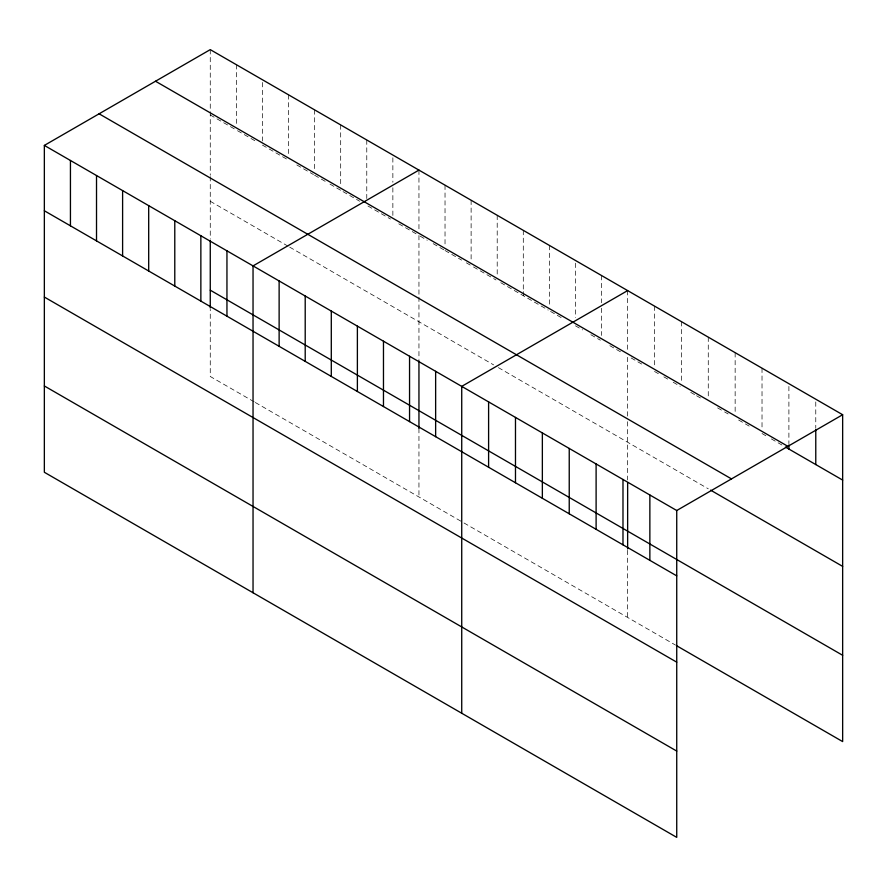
<?xml version="1.0" encoding="UTF-8"?>
<svg xmlns="http://www.w3.org/2000/svg" width="887" height="887" viewBox="0 0 887 887"><rect width="100%" height="100%" fill="white"/><g stroke="black" fill="none" stroke-linecap="round" stroke-linejoin="round"><path stroke-width="0.67" stroke-dasharray="4.43 3.33" d="M210.263 49.628L210.263 175.249M627.641 357.317L627.641 416.214M210.263 114.977L235.166 129.347M237.528 130.722L257.685 142.352M262.43 145.091L288.519 160.159M296.823 164.949L313.421 174.528M314.608 175.216L325.274 181.38M330.019 184.119L340.686 190.273M343.058 191.647L359.667 201.227M367.961 206.017L390.491 219.034M398.795 223.823L418.952 235.454L418.952 295.726M420.139 236.142L427.246 240.255M433.178 243.67L443.855 249.835M445.03 250.522L461.639 260.102M466.374 262.84L471.119 265.579M473.492 266.954L496.021 279.959M500.767 282.698L548.199 310.073M550.561 311.448L563.611 318.976M575.463 325.817L582.582 329.931M590.875 334.721L600.366 340.198M609.857 345.675L620.523 351.84M631.145 357.971L641.656 364.036M654.517 371.465L659.185 374.159M663.864 376.853L668.532 379.558M673.211 382.253L680.218 386.3M690.74 392.376L695.408 395.07M696.583 395.746L701.251 398.451M717.616 407.887L723.459 411.269M724.624 411.945L728.127 413.963M738.649 420.039L749.171 426.104M762.022 433.532L766.69 436.227M771.368 438.921L781.89 444.997M210.263 201.271L288.519 246.453M289.705 247.14L493.649 364.89M498.394 367.628L708.269 488.792M254.137 401.811L210.263 376.487L210.263 309.363M255.323 402.498L462.826 522.299M464.012 522.986L675.55 645.115M815.774 401.933L815.774 427.8M788.898 386.422L788.898 443.6M762.022 368.183L762.022 429.441M735.146 352.66L735.146 413.93M708.269 337.149L708.269 398.407M681.393 321.626L681.393 382.896M654.517 306.115L654.517 367.373M627.641 290.592L627.641 351.862M627.641 421.691L627.641 479.967M627.641 550.328L627.641 617.452M601.552 275.535L601.552 302.766M601.552 308.21L601.552 335.441M575.463 263.195L575.463 317.657M549.375 245.411L549.375 306.68M523.297 230.354L523.297 290.26M523.297 291.612L523.297 295.704M497.208 215.286L497.208 276.556M471.119 200.229L471.119 260.135M445.03 185.172L445.03 246.431M418.952 170.104L418.952 230.01M418.952 297.101L418.952 359.479M418.952 428.476L418.952 496.964M392.863 157.775L392.863 182.278M392.863 187.722L392.863 216.317M366.774 139.991L366.774 198.533M340.686 124.923L340.686 186.192M314.608 109.866L314.608 171.136M288.519 94.809L288.519 156.068M262.43 82.469L262.43 141.011M236.352 64.684L236.352 125.954M210.263 176.613L210.263 238.991"/><path stroke-width="1.33" d="M44.35 145.413L676.737 510.513L676.737 837.372L44.35 472.272L44.35 145.413L210.263 49.628L842.65 414.728L842.65 741.587L676.714 645.791M418.952 170.104L253.039 265.9L253.039 592.76M627.641 290.592L461.728 386.377L461.728 713.237M676.737 510.513L842.65 414.728M155.513 81.238L787.9 446.338M785.394 447.026L842.65 480.078M99.1 113.802L731.487 478.902M710.609 490.145L842.65 566.383M210.263 290.182L842.65 655.293M44.35 210.762L676.737 575.863M44.35 297.056L676.737 662.168M44.35 385.967L676.737 751.078M815.774 429.164L815.774 464.566M788.898 444.964L788.898 449.044M649.861 495.001L649.861 560.351M627.641 482.661L627.641 548.964M622.984 479.479L622.984 544.829M596.108 463.968L596.108 529.317M569.232 448.445L569.232 513.795M542.356 432.934L542.356 498.283M515.48 417.411L515.48 482.761M488.604 401.9L488.604 467.249M435.639 371.32L435.639 436.67M418.952 360.821L418.952 428.476M409.55 356.264L409.55 421.613M383.472 341.196L383.472 406.545M357.383 326.139L357.383 391.489M331.294 311.082L331.294 376.432M305.206 296.014L305.206 361.364M279.128 280.957L279.128 346.307M226.95 250.833L226.95 316.182M210.263 240.344L210.263 307.989M200.861 235.776L200.861 301.125M174.783 220.719L174.783 286.069M148.694 205.651L148.694 271.001M122.606 190.594L122.606 255.944M96.517 175.537L96.517 240.887M70.439 160.469L70.439 225.819"/></g></svg>
